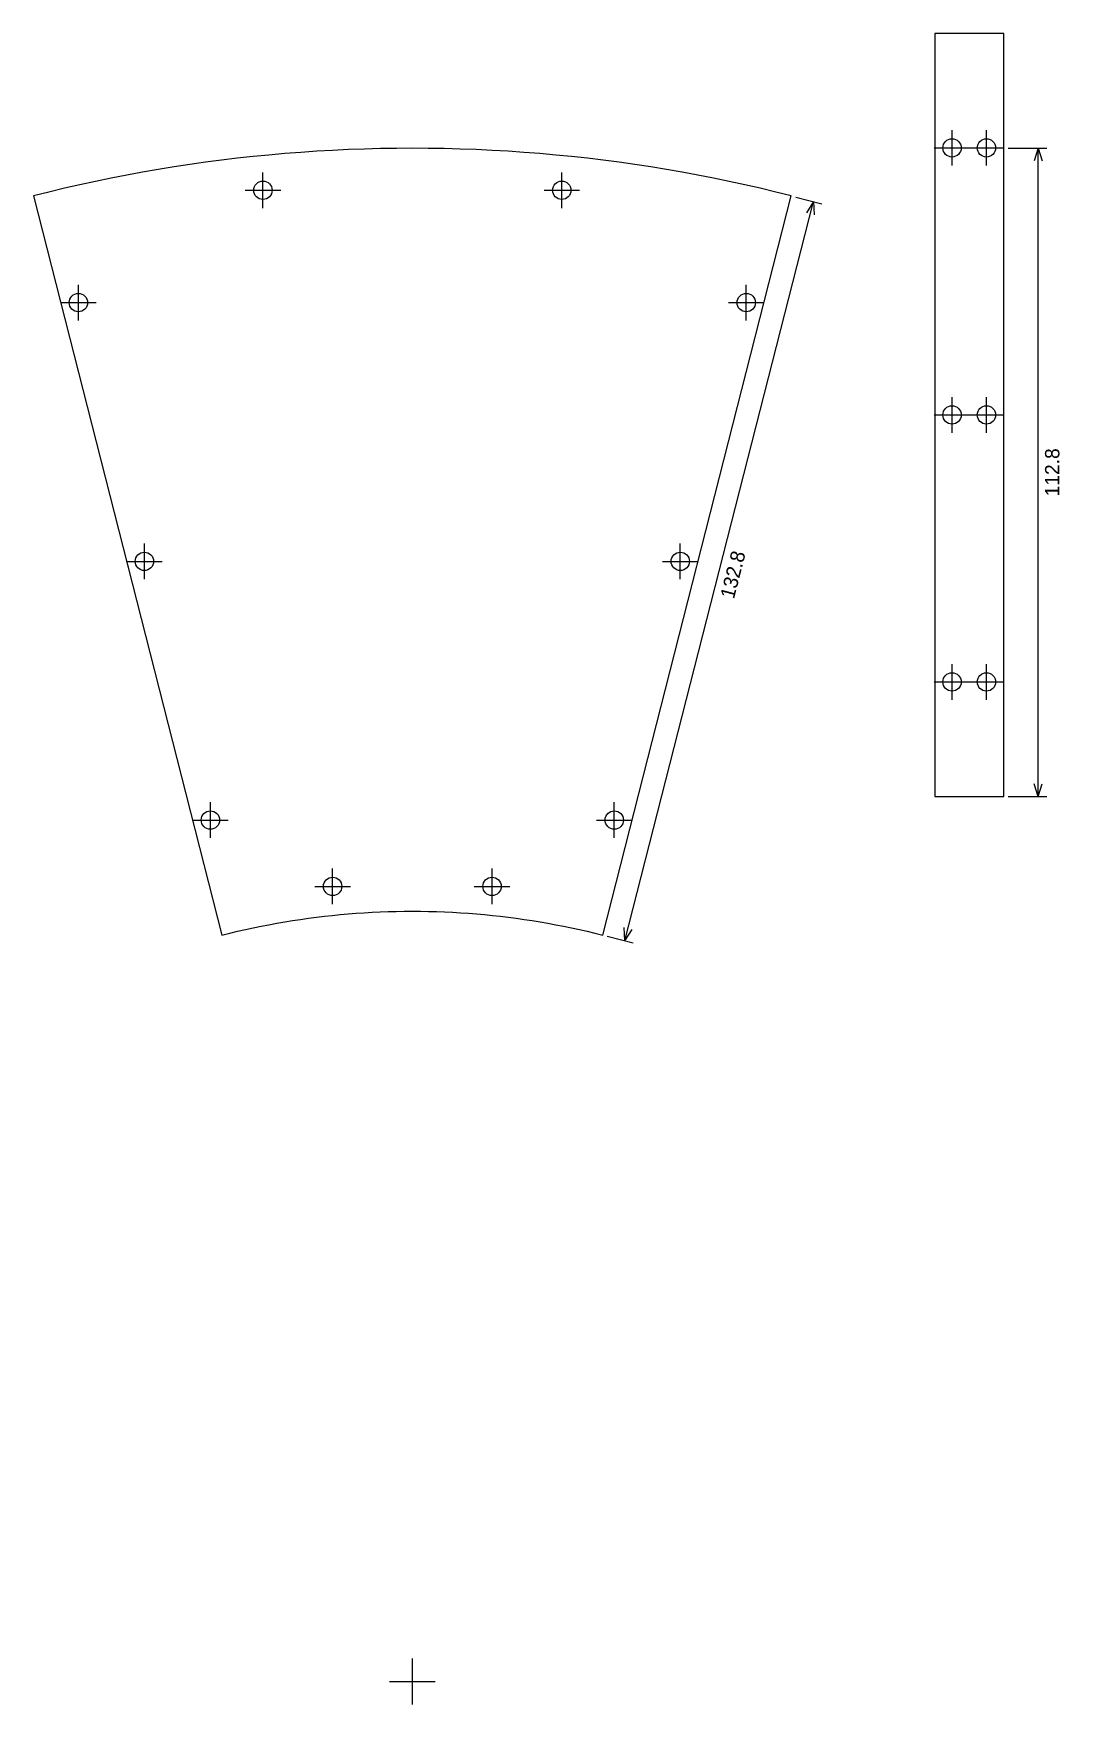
# Model space of a CAD drawing. Extents: x -66 to 113, y -4 to 287.
import ezdxf
from ezdxf.enums import TextEntityAlignment as Align

# ---------------------------------------------------------------- set-up
doc = ezdxf.new("R2010")
doc.units = 0
for name, color, linetype in [('CENTER', 3, 'CONTINUOUS'), ('CUT', 7, 'CONTINUOUS'), ('DIM', 4, 'CONTINUOUS'), ('HOLE', 1, 'CONTINUOUS')]:
    doc.layers.add(name, color=color, linetype=linetype)

msp = doc.modelspace()

# ---------------------------------------------------------------- linework, layer by layer
at = {"layer": 'CENTER'}
for p, q in [((94.003, 263.973), (94.003, 270.173)), ((100.003, 263.973), (100.003, 270.173)), ((90.903, 267.073), (97.103, 267.073)), ((96.903, 267.073), (103.103, 267.073)), ((-26.0349, 256.5983), (-26.0349, 262.7983)), ((26.0349, 256.5983), (26.0349, 262.7983)), ((-29.1349, 259.6983), (-22.9349, 259.6983)), ((22.9349, 259.6983), (29.1349, 259.6983)), ((-58.1656, 237.0287), (-58.1656, 243.2287)), ((58.1656, 237.0287), (58.1656, 243.2287)), ((-61.2656, 240.1287), (-55.0656, 240.1287)), ((55.0656, 240.1287), (61.2656, 240.1287)), ((94.003, 217.4765), (94.003, 223.6765)), ((100.003, 217.4765), (100.003, 223.6765)), ((90.903, 220.5765), (97.103, 220.5765)), ((96.903, 220.5765), (103.103, 220.5765)), ((-46.6706, 191.9713), (-46.6706, 198.1713)), ((46.6706, 191.9713), (46.6706, 198.1713)), ((-49.7706, 195.0713), (-43.5706, 195.0713)), ((43.5706, 195.0713), (49.7706, 195.0713)), ((94.003, 170.9801), (94.003, 177.1801)), ((100.003, 170.9801), (100.003, 177.1801)), ((90.903, 174.0801), (97.103, 174.0801)), ((96.903, 174.0801), (103.103, 174.0801)), ((-35.175, 146.9113), (-35.175, 153.1113)), ((35.175, 146.9113), (35.175, 153.1113)), ((-38.275, 150.0113), (-32.075, 150.0113)), ((32.075, 150.0113), (38.275, 150.0113)), ((-13.8806, 135.3591), (-13.8806, 141.5591)), ((13.8806, 135.3591), (13.8806, 141.5591)), ((-16.9806, 138.4591), (-10.7806, 138.4591)), ((10.7806, 138.4591), (16.9806, 138.4591)), ((0, -4), (0, 4)), ((-4, 0), (4, 0))]:
    msp.add_line(p, q, dxfattribs=at)
at = {"layer": 'CUT'}
for p, q in [((103.003, 287), (91.003, 287)), ((91.003, 287), (91.003, 154.1531)), ((103.003, 154.1531), (103.003, 287)), ((-33.2606, 264.9202), (-36.016, 264.5597)), ((-30.5015, 265.2521), (-33.2606, 264.9202)), ((-27.7392, 265.5552), (-30.5015, 265.2521)), ((-24.9738, 265.8295), (-27.7392, 265.5552)), ((-22.2058, 266.075), (-24.9738, 265.8295)), ((-19.4353, 266.2917), (-22.2058, 266.075)), ((-16.6628, 266.4796), (-19.4353, 266.2917)), ((-13.8884, 266.6385), (-16.6628, 266.4796)), ((-11.1125, 266.7686), (-13.8884, 266.6385)), ((-8.3354, 266.8699), (-11.1125, 266.7686)), ((-5.5575, 266.9422), (-8.3354, 266.8699)), ((-2.7789, 266.9855), (-5.5575, 266.9422)), ((0, 267), (-2.7789, 266.9855)), ((2.7789, 266.9855), (0, 267)), ((5.5575, 266.9422), (2.7789, 266.9855)), ((8.3354, 266.8699), (5.5575, 266.9422)), ((11.1125, 266.7686), (8.3354, 266.8699)), ((13.8884, 266.6385), (11.1125, 266.7686)), ((16.6628, 266.4796), (13.8884, 266.6385)), ((19.4353, 266.2917), (16.6628, 266.4796)), ((22.2058, 266.075), (19.4353, 266.2917)), ((24.9738, 265.8295), (22.2058, 266.075)), ((27.7392, 265.5552), (24.9738, 265.8295)), ((30.5015, 265.2521), (27.7392, 265.5552)), ((33.2606, 264.9202), (30.5015, 265.2521)), ((36.016, 264.5597), (33.2606, 264.9202)), ((-49.7287, 262.3281), (-52.4563, 261.7964)), ((-46.9957, 262.8315), (-49.7287, 262.3281)), ((-44.2577, 263.3064), (-46.9957, 262.8315)), ((-41.5149, 263.7528), (-44.2577, 263.3064)), ((-38.7675, 264.1705), (-41.5149, 263.7528)), ((-36.016, 264.5597), (-38.7675, 264.1705)), ((38.7675, 264.1705), (36.016, 264.5597)), ((41.5149, 263.7528), (38.7675, 264.1705)), ((44.2577, 263.3064), (41.5149, 263.7528)), ((46.9957, 262.8315), (44.2577, 263.3064)), ((49.7287, 262.3281), (46.9957, 262.8315)), ((52.4563, 261.7964), (49.7287, 262.3281)), ((-63.3067, 259.3863), (-66.003, 258.7134)), ((-60.6037, 260.0311), (-63.3067, 259.3863)), ((-57.894, 260.6478), (-60.6037, 260.0311)), ((-55.1781, 261.2362), (-57.894, 260.6478)), ((-52.4563, 261.7964), (-55.1781, 261.2362)), ((55.1781, 261.2362), (52.4563, 261.7964)), ((57.894, 260.6478), (55.1781, 261.2362)), ((60.6037, 260.0311), (57.894, 260.6478)), ((63.3067, 259.3863), (60.6037, 260.0311)), ((66.003, 258.7134), (63.3067, 259.3863)), ((-66.003, 258.7134), (-33.1629, 129.9895)), ((33.1629, 129.9895), (66.003, 258.7134)), ((91.003, 154.1531), (103.003, 154.1531)), ((-9.7652, 133.7972), (-8.3721, 133.8916)), ((-8.3721, 133.8916), (-6.9782, 133.9715)), ((-6.9782, 133.9715), (-5.5834, 134.0368)), ((-5.5834, 134.0368), (-4.1881, 134.0877)), ((-4.1881, 134.0877), (-2.7923, 134.124)), ((-2.7923, 134.124), (-1.3962, 134.1458)), ((-1.3962, 134.1458), (0, 134.1531)), ((0, 134.1531), (1.3962, 134.1458)), ((1.3962, 134.1458), (2.7923, 134.124)), ((2.7923, 134.124), (4.1881, 134.0877)), ((4.1881, 134.0877), (5.5834, 134.0368)), ((5.5834, 134.0368), (6.9782, 133.9715)), ((6.9782, 133.9715), (8.3721, 133.8916)), ((8.3721, 133.8916), (9.7652, 133.7972)), ((-30.4501, 130.6516), (-29.0886, 130.9615)), ((-29.0886, 130.9615), (-27.724, 131.2571)), ((-27.724, 131.2571), (-26.3564, 131.5385)), ((-26.3564, 131.5385), (-24.986, 131.8057)), ((-24.986, 131.8057), (-23.6128, 132.0586)), ((-23.6128, 132.0586), (-22.2371, 132.2973)), ((-22.2371, 132.2973), (-20.859, 132.5215)), ((-20.859, 132.5215), (-19.4786, 132.7314)), ((-19.4786, 132.7314), (-18.0961, 132.927)), ((-18.0961, 132.927), (-16.7116, 133.1081)), ((-16.7116, 133.1081), (-15.3254, 133.2748)), ((-15.3254, 133.2748), (-13.9374, 133.4271)), ((-13.9374, 133.4271), (-12.548, 133.565)), ((-12.548, 133.565), (-11.1572, 133.6883)), ((-11.1572, 133.6883), (-9.7652, 133.7972)), ((9.7652, 133.7972), (11.1572, 133.6883)), ((11.1572, 133.6883), (12.548, 133.565)), ((12.548, 133.565), (13.9374, 133.4271)), ((13.9374, 133.4271), (15.3254, 133.2748)), ((15.3254, 133.2748), (16.7116, 133.1081)), ((16.7116, 133.1081), (18.0961, 132.927)), ((18.0961, 132.927), (19.4786, 132.7314)), ((19.4786, 132.7314), (20.859, 132.5215)), ((20.859, 132.5215), (22.2371, 132.2973)), ((22.2371, 132.2973), (23.6128, 132.0586)), ((23.6128, 132.0586), (24.986, 131.8057)), ((24.986, 131.8057), (26.3564, 131.5385)), ((26.3564, 131.5385), (27.724, 131.2571)), ((27.724, 131.2571), (29.0886, 130.9615)), ((29.0886, 130.9615), (30.4501, 130.6516)), ((-33.1629, 129.9895), (-31.8082, 130.3276)), ((-31.8082, 130.3276), (-30.4501, 130.6516)), ((30.4501, 130.6516), (31.8082, 130.3276)), ((31.8082, 130.3276), (33.1629, 129.9895))]:
    msp.add_line(p, q, dxfattribs=at)
at = {"layer": 'DIM'}
for p, q in [((103.803, 267), (110.503, 267)), ((109.003, 267), (108.303, 264.8)), ((109.003, 154.1531), (109.003, 267)), ((109.003, 267), (109.703, 264.8)), ((37.0388, 129.0007), (69.8788, 257.7246)), ((66.7781, 258.5156), (71.3323, 257.3538)), ((69.8788, 257.7246), (68.6567, 255.7659)), ((69.8788, 257.7246), (70.0132, 255.4198)), ((109.003, 154.1531), (108.303, 156.3531)), ((109.003, 154.1531), (109.703, 156.3531)), ((103.803, 154.1531), (110.503, 154.1531)), ((37.0388, 129.0007), (36.9043, 131.3055)), ((37.0388, 129.0007), (38.2609, 130.9594)), ((33.9381, 129.7917), (38.4922, 128.6299))]:
    msp.add_line(p, q, dxfattribs=at)
at = {"layer": 'HOLE'}
for centre in [(94.003, 267.073), (100.003, 267.073), (-26.0349, 259.6983), (26.0349, 259.6983), (-58.1656, 240.1287), (58.1656, 240.1287), (94.003, 220.5765), (100.003, 220.5765), (-46.6706, 195.0713), (46.6706, 195.0713), (94.003, 174.0801), (100.003, 174.0801), (-35.175, 150.0113), (35.175, 150.0113), (-13.8806, 138.4591), (13.8806, 138.4591)]:
    msp.add_circle(centre, 1.6, dxfattribs=at)

# ---------------------------------------------------------------- texts
at = {"layer": 'DIM'}
for s, rotation, p in [('112.8', 90, (112.703, 210.5765)), ('132.8', 75.688, (57.044, 192.448))]:
    msp.add_text(s, height=2.5, rotation=rotation, dxfattribs=at).set_placement(p, align=Align.CENTER)

doc.saveas('drawing.dxf')
